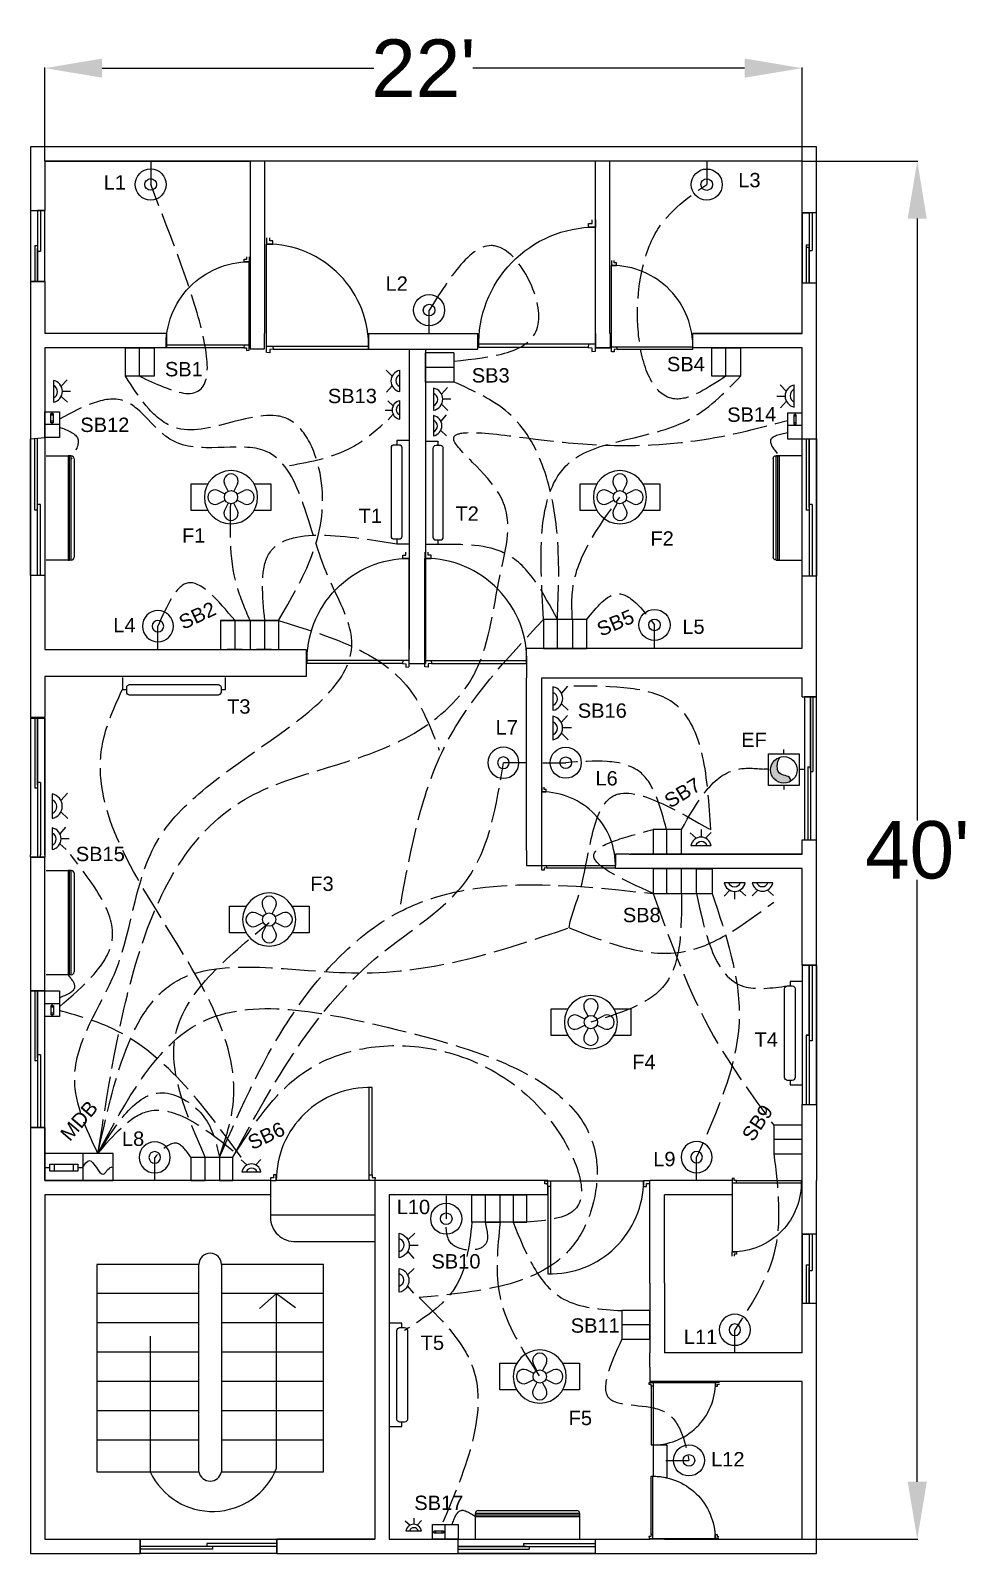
# Model space of a CAD drawing. Header units: inches. Extents: x 34 to 871, y -968 to 703.
# Drawn here: x 543 to 871, y -220 to 311 of the extents above; entities that cross this region are included whole.
import ezdxf

# ---------------------------------------------------------------- set-up
doc = ezdxf.new("R2010")
doc.units = ezdxf.units.IN
doc.header["$MEASUREMENT"] = 0
doc.linetypes.add('ACAD_ISO02W100', pattern=[15, 12, -3])
for name, color, linetype in [('Doors', 150, 'Continuous'), ('Electrical layout', 122, 'Continuous'), ('Main ware', 240, 'ACAD_ISO02W100'), ('Power socket', 73, 'Continuous'), ('Stairs', 42, 'Continuous'), ('Sub ware', 40, 'ACAD_ISO02W100'), ('Text', 124, 'Continuous'), ('Windows', 220, 'Continuous')]:
    doc.layers.add(name, color=color, linetype=linetype)
doc.layers.add('Wall', color=7, linetype='Continuous', lineweight=25)
doc.styles.get("Standard").update_dxf_attribs({"font": 'arial.ttf'})
doc.dimstyles.new('floor plan', dxfattribs={"dimtxt": 20, "dimasz": 20, "dimexe": 0.18, "dimexo": 0.0625, "dimgap": 0.09, "dimtad": 0, "dimtih": 1, "dimtoh": 1, "dimdec": 0, "dimzin": 0, "dimdsep": 46, "dimlunit": 4, "dimtxsty": 'Standard', "dimcen": 0.09, "dimadec": 0, "dimazin": 0, "dimtfac": 1, "dimtdec": 0, "dimtofl": 0, "dimtmove": 0, "dimatfit": 3, "dimfxl": 1, "dimtolj": 1, "dimtzin": 0, "dimarcsym": 0})

# ---------------------------------------------------------------- blocks, each defined once
blk = doc.blocks.new('*D9')
at = {"color": 0, "lineweight": -2, "transparency": 16777216}
for p, q in [((547.95, 265.47), (547.95, 298.02)), ((567.95, 297.84), (662.72, 297.84)), ((791.95, 297.84), (697.18, 297.84)), ((811.95, 265.47), (811.95, 298.02))]:
    blk.add_line(p, q, dxfattribs=at)
at = {"color": 0, "transparency": 16777216}
for points in [[(567.95, 301.18), (567.95, 294.51), (547.95, 297.84)], [(791.95, 301.18), (791.95, 294.51), (811.95, 297.84)]]:
    blk.add_solid(points, dxfattribs=at)
at = {"layer": 'Defpoints', "color": 0, "transparency": 16777216}
for p in [(811.95, 297.84), (547.95, 265.41), (811.95, 265.41)]:
    blk.add_point(p, dxfattribs=at)
at = {"color": 0, "transparency": 16777216, "insert": (679.95, 297.84), "char_height": 20, "attachment_point": 5}
blk.add_mtext("\\A1;22'", dxfattribs=at)
blk = doc.blocks.new('*D10')
at = {"layer": 'Defpoints', "color": 0, "transparency": 16777216}
for p in [(811.95, 265.41), (852.12, 265.41), (811.95, -214.59)]:
    blk.add_point(p, dxfattribs=at)
at = {"layer": 'Wall', "color": 0, "lineweight": -2, "transparency": 16777216}
for p, q in [((812.02, 265.41), (852.3, 265.41)), ((852.12, 245.41), (852.12, 35.71)), ((852.12, -194.59), (852.12, 15.11)), ((812.02, -214.59), (852.3, -214.59))]:
    blk.add_line(p, q, dxfattribs=at)
at = {"layer": 'Wall', "color": 0, "transparency": 16777216}
for points in [[(848.79, 245.41), (855.45, 245.41), (852.12, 265.41)], [(848.79, -194.59), (855.45, -194.59), (852.12, -214.59)]]:
    blk.add_solid(points, dxfattribs=at)
at = {"layer": 'Wall', "color": 0, "transparency": 16777216, "insert": (852.12, 25.41), "char_height": 20, "attachment_point": 5}
blk.add_mtext("\\A1;40'", dxfattribs=at)
blk = doc.blocks.new("door 3'")
at = {"layer": 'Doors'}
for p, q in [((-1.07, 0.95), (-1.07, 31.35)), ((-0.08, 1), (-0.08, 31.35)), ((-33.47, 0.95), (-34.47, 0.95)), ((-34.47, 0.95), (-34.47, -0.05)), ((-33.47, -1.05), (-33.47, 0.95)), ((-34.47, -0.05), (-35.47, -0.05)), ((-35.47, -1.05), (-33.47, -1.05)), ((0.93, -1.05), (-33.47, -1.05))]:
    blk.add_line(p, q, dxfattribs=at)
blk.add_lwpolyline([(0.93, -1.05), (-1.07, -1.05), (-1.07, 0.95), (-0.08, 1), (0, 0), (1, 0), (0.93, -1)], dxfattribs=at)
blk.add_arc((-1.07, -1.05), 32.4, 88.2332, 180, dxfattribs=at)
blk = doc.blocks.new('Tube')
at = {"layer": 'Text'}
for p, q in [((-36, 4.17), (-36, 0)), ((-36, 0), (-34.51, 0)), ((-1.6, 0), (0, 0)), ((0, 0), (0, 4.17))]:
    blk.add_line(p, q, dxfattribs=at)
blk.add_lwpolyline([(-33.51, 1.71), (-2.6, 1.71, -0.414214), (-1.6, 0.71), (-1.6, -0.94, -0.414214), (-2.6, -1.94), (-33.51, -1.94, -0.414214), (-34.51, -0.94), (-34.51, 0.71, -0.414214)], format="xyb", close=True, dxfattribs=at)
blk = doc.blocks.new('AC')
at = {"layer": 'Text'}
for p, q in [((-7.64, 36.36), (1.11, 36.36)), ((1.11, 36.36), (0, 36.36)), ((0, 36.36), (0, 0)), ((0.5, 0), (0.5, 36.36)), ((1.11, 0), (1.11, 36.36)), ((2.11, 35.36), (2.11, 1)), ((1.11, 0), (-7.64, 0)), ((0, 0), (0.5, 0))]:
    blk.add_line(p, q, dxfattribs=at)
for centre, start, end in [((1.11, 35.36), 0, 90), ((1.11, 1), 270, 0)]:
    blk.add_arc(centre, 1, start, end, dxfattribs=at)
blk = doc.blocks.new('led')
at = {"layer": 'Text'}
blk.add_line((4.4, 0), (0, 0), dxfattribs=at)
for radius in [2.97, 1.11]:
    blk.add_circle((0, 0), radius, dxfattribs=at)
blk = doc.blocks.new('Fan')
at = {"layer": 'Text'}
for p, q in [((0, 0), (0, 0.1)), ((0, 0.1), (0.129, 0.1)), ((0, -0.1), (0, 0)), ((0.255, 0.022), (0.2, 0.05)), ((0.278, 0.045), (0.25, 0.1)), ((0.35, 0.1), (0.322, 0.045)), ((0.345, 0.022), (0.4, 0.05)), ((0.473, 0.1), (0.6, 0.1)), ((0.6, 0.1), (0.6, 0)), ((0.6, 0), (0.6, -0.1)), ((0.128, -0.1), (0, -0.1)), ((0.2, -0.05), (0.255, -0.022)), ((0.278, -0.045), (0.25, -0.1)), ((0.35, -0.1), (0.322, -0.045)), ((0.4, -0.05), (0.345, -0.022)), ((0.6, -0.1), (0.474, -0.1))]:
    blk.add_line(p, q, dxfattribs=at)
blk.add_circle((0.3, 0), 0.05, dxfattribs=at)
for centre, radius, start, end in [((0.3, 0), 0.2, 90, 180), ((0.3, 0.121), 0.0542, 337.3801, 202.6199), ((0.3, 0), 0.2, 0, 90), ((0.3, 0), 0.2, 180, 270), ((0.179, 0), 0.0542, 67.3801, 292.6199), ((0.3, 0), 0.2, 270, 0), ((0.421, 0), 0.0542, 247.3801, 112.6199), ((0.3, -0.121), 0.0542, 157.3801, 22.6199)]:
    blk.add_arc(centre, radius, start, end, dxfattribs=at)
blk = doc.blocks.new('Fuse')
for p, q in [((0, 0), (0.05, 0)), ((0.05, 0.0375), (0.35, 0.0375)), ((0.05, -0.0375), (0.05, 0.0375)), ((0.1, -0.037683), (0.1, 0.037217)), ((0.3, 0.037696), (0.3, -0.037461)), ((0.35, 0.0375), (0.35, -0.0375)), ((0.35, 0), (0.4, 0)), ((0.35, -0.0375), (0.05, -0.0375))]:
    blk.add_line(p, q)
blk = doc.blocks.new('Three pin socket')
at = {"layer": 'Power socket'}
for p, q in [((-27.2, 16.4), (-19.3, 9.4)), ((-13.2, 20.7), (-13.2, 10.9)), ((-7.2, 9.5), (0, 16.9)), ((-26.3, 0), (0, 0))]:
    blk.add_line(p, q, dxfattribs=at)
for centre, radius, start, end in [((-13.2, -2.5), 13.4, 10.7765, 169.2235), ((-12.8, -2.8), 7.83, 21.0769, 158.9231)]:
    blk.add_arc(centre, radius, start, end, dxfattribs=at)
blk = doc.blocks.new('two pin socket')
at = {"layer": 'Power socket'}
for p, q in [((-27.2, 16.4), (-19.3, 9.4)), ((-7.2, 9.5), (0, 16.9)), ((-26.3, 0), (0, 0))]:
    blk.add_line(p, q, dxfattribs=at)
for centre, radius, start, end in [((-13.2, -2.5), 13.4, 10.7765, 169.2235), ((-12.8, -2.8), 7.83, 21.0769, 158.9231)]:
    blk.add_arc(centre, radius, start, end, dxfattribs=at)
blk = doc.blocks.new('Exhaust fan')
at = {"layer": 'Text'}
h = blk.add_hatch(color=256, dxfattribs=at)
edge = h.paths.add_edge_path()
edge.add_spline(control_points=[(4.02, -6.8), (4.07, -6.12), (3.89, -3.18), (-3.27, -3.59), (-4.28, 2.75), (-3.32, 5.88), (-2.5, 7.49)], knot_values=[1.496345, 1.496345, 1.496345, 1.496345, 3.420243, 10.693682, 14.877376, 20.273203, 20.273203, 20.273203, 20.273203], degree=3, periodic=0)
edge.add_arc((0, 0), 7.9, 108.46175, 180)
edge.add_arc((0, 0), 7.9, 180, 300.60127)
for p, q in [((0, 9.57), (0, 12.21)), ((-9.19, 0.49), (-11.76, 0.49)), ((9.19, 0.49), (12.22, 0.49)), ((0, -9.17), (0, -11.74))]:
    blk.add_line(p, q, dxfattribs=at)
blk.add_lwpolyline([(-9.19, 9.57), (9.19, 9.57), (9.19, -9.17), (-9.19, -9.17)], close=True, dxfattribs=at)
blk.add_circle((0, 0), 7.9, dxfattribs=at)
blk.add_open_spline([(4.02, -6.8), (4.07, -6.12), (3.89, -3.18), (-3.27, -3.59), (-4.28, 2.75), (-3.32, 5.88), (-2.5, 7.49)], degree=3, knots=[1.496345, 1.496345, 1.496345, 1.496345, 3.420243, 10.693682, 14.877376, 20.273203, 20.273203, 20.273203, 20.273203], dxfattribs=at)
blk = doc.blocks.new('4 ft window')
at = {"layer": 'Windows'}
for p, q in [((-3.5, 0), (-3.5, -59.75)), ((1.5, 0), (-3.5, 0)), ((-3.5, 0), (-3.5, -30.19)), ((-1, -30.19), (-1, 0)), ((-1, 0), (-1, -59.75)), ((0, 0), (0, -31.19)), ((1.5, -59.75), (1.5, 0)), ((-2, -29.19), (-1, -29.19)), ((-2, -29.19), (-1, -29.19)), ((-2, -29.19), (-2, -59.75)), ((-1, -31.19), (0, -31.19)), ((-3.5, -59.75), (1.5, -59.75))]:
    blk.add_line(p, q, dxfattribs=at)

msp = doc.modelspace()

# ---------------------------------------------------------------- linework, layer by layer
for p, q in [((547.95, 265.41), (619.51, 265.41)), ((619.51, 265.41), (619.51, 205.41)), ((624.51, 265.41), (624.51, 209.95)), ((740, 205.41), (740, 265.41)), ((745, 205.41), (745, 265.41)), ((590.36, 205.41), (547.95, 205.41)), ((660.86, 205.41), (698.96, 205.41)), ((745, 205.41), (745.22, 205.41)), ((745.22, 205.41), (745, 205.41)), ((773.88, 205.41), (811.95, 205.41)), ((811.95, 205.41), (773.88, 205.41)), ((590.36, 200.41), (547.95, 200.41)), ((674.95, 199.91), (674.95, 95.35)), ((680.67, 199.91), (680.67, 90.41)), ((745.22, 200.41), (740, 200.41)), ((811.95, 200.41), (773.88, 200.41)), ((715.95, 25.33), (715.95, 85.41)), ((721.24, 85.41), (811.95, 85.41)), ((811.95, 24.03), (752.19, 24.03)), ((811.95, 19.03), (752.19, 19.03)), ((626.66, -89.67), (547.95, -89.67)), ((723.31, -89.67), (691.95, -89.67)), ((787.56, -89.67), (758.95, -89.67)), ((626.66, -94.67), (547.95, -94.67)), ((663.04, -94.67), (663.04, -214.59)), ((691.95, -94.67), (668.04, -94.67)), ((668.04, -94.67), (668.04, -214.59)), ((723.31, -94.67), (691.95, -94.67)), ((758.95, -125.39), (758.95, -94.67)), ((763.95, -125.39), (763.95, -94.67)), ((787.56, -94.67), (763.95, -94.67)), ((787.56, -94.67), (763.95, -94.67)), ((758.95, -154.67), (758.95, -149.67)), ((811.95, -149.67), (763.95, -149.67)), ((758.95, -154.67), (758.95, -159.67)), ((811.95, -159.67), (763.95, -159.67))]:
    msp.add_line(p, q)
for points in [[(816.95, 78.87), (816.95, 270.41), (542.95, 270.41), (542.95, 248.21)], [(811.95, 205.41), (811.95, 265.41), (547.95, 265.41), (547.95, 248.21)], [(542.95, 223.56), (542.95, 71.64)], [(547.95, 223.56), (547.95, 205.41)], [(547.95, 200.41), (547.95, 95.35)], [(811.95, 95.74), (811.95, 200.41)], [(547.95, 85.41), (547.95, 71.64)], [(811.95, 78.87), (811.95, 85.41)], [(811.95, 24.03), (811.95, 28.99)], [(816.95, -14.65), (816.95, 28.99)], [(811.95, -14.65), (811.95, 19.03)], [(542.95, -71.15), (542.95, -219.59), (581.16, -219.59)], [(547.95, -71.15), (547.95, -89.67)], [(628.86, -219.59), (816.95, -219.59), (816.95, -89.67)], [(547.95, -94.67), (547.95, -214.59), (581.16, -214.59)], [(811.95, -149.67), (811.95, -94.67)], [(763.95, -214.59), (811.95, -214.59), (811.95, -159.67)], [(628.86, -214.59), (663.04, -214.59)], [(668.04, -214.59), (758.95, -214.59)]]:
    msp.add_lwpolyline(points)
at = {"layer": 'Doors'}
msp.add_line((626.66, -88.67), (626.66, -89.67), dxfattribs=at)
at = {"layer": 'Electrical layout'}
for p, q in [((580.95, 190.54), (580.95, 200.36)), ((690.52, 198.66), (680.67, 198.66)), ((680.67, 188.51), (680.67, 198.66)), ((785.42, 190.54), (785.42, 200.36)), ((690.52, 193.51), (690.52, 188.51)), ((690.52, 188.51), (680.67, 188.51)), ((547.95, 173.79), (553.04, 173.79)), ((812.01, 173.32), (806.93, 173.32)), ((609.27, 105.38), (609.27, 95.35)), ((609.27, 105.38), (629.46, 105.38)), ((614.29, 95.35), (614.29, 105.38)), ((621.78, 105.38), (616.76, 105.38)), ((619.52, 105.38), (619.52, 95.35)), ((624.68, 105.38), (629.46, 105.38)), ((629.46, 105.38), (629.46, 95.35)), ((721.84, 105.76), (721.84, 95.73)), ((726.65, 95.73), (726.65, 105.76)), ((736.32, 105.76), (731.3, 105.76)), ((731.88, 105.76), (731.88, 95.73)), ((736.9, 95.73), (736.9, 105.76)), ((731.3, 95.73), (726.07, 95.73)), ((736.9, 95.73), (736.32, 95.73)), ((616.76, 95.35), (611.52, 95.35)), ((627.01, 95.35), (621.78, 95.35)), ((627.01, 95.35), (629.46, 95.35)), ((575.01, 85.59), (575.01, 81.42)), ((611.01, 81.42), (611.01, 85.59)), ((575.01, 81.42), (576.51, 81.42)), ((609.41, 81.42), (611.01, 81.42)), ((764.72, 32.6), (764.72, 24.03)), ((764.72, 24.03), (775.18, 24.03)), ((764.72, 18.89), (764.72, 10.32)), ((775.18, 18.91), (769.9, 18.89)), ((775.18, 10.32), (775.18, 18.91)), ((775.18, 18.91), (780.61, 18.89)), ((780.61, 18.89), (780.61, 10.32)), ((769.9, 10.32), (780.61, 10.32)), ((553.04, -28.11), (547.95, -28.11)), ((802.13, -75.2), (811.95, -75.2)), ((561.17, -80.22), (561.17, -89.67)), ((598.84, -81.5), (598.84, -89.67)), ((603.87, -89.67), (603.87, -81.5)), ((603.87, -81.5), (608.89, -81.5)), ((608.89, -81.5), (608.89, -89.67)), ((613.49, -89.67), (613.49, -81.5)), ((598.84, -89.67), (603.87, -89.67)), ((608.89, -89.67), (613.49, -89.67)), ((701.5, -94.68), (701.5, -104.21)), ((706.68, -104.21), (706.68, -94.68)), ((706.68, -94.68), (711.23, -94.68)), ((711.23, -94.68), (711.23, -104.21)), ((716.04, -104.21), (716.04, -94.68)), ((701.5, -104.21), (706.68, -104.21)), ((711.23, -104.21), (716.04, -104.21)), ((758.95, -134.98), (758.95, -144.94)), ((749.13, -139.82), (758.95, -139.82)), ((687.52, -214.59), (687.52, -209.51))]:
    msp.add_line(p, q, dxfattribs=at)
for points in [[(576.04, 200.36), (586.08, 200.36), (586.08, 190.54), (576.04, 190.54)], [(780.5, 200.36), (790.55, 200.36), (790.55, 190.54), (780.5, 190.54)], [(547.95, 178.14), (553.04, 178.14), (553.04, 169.19), (547.95, 169.19)], [(812.01, 177.68), (806.93, 177.68), (806.93, 168.73), (812.01, 168.73)], [(760.07, 24.03), (769.9, 24.03), (769.9, 32.6), (760.07, 32.6)], [(760.07, 10.32), (769.9, 10.32), (769.9, 18.89), (760.07, 18.89)], [(553.04, -32.47), (547.95, -32.47), (547.95, -23.52), (553.04, -23.52)], [(811.95, -70.36), (802.13, -70.36), (802.13, -80.32), (811.95, -80.32)], [(571.84, -80.22), (547.95, -80.22), (547.95, -89.67), (571.84, -89.67)], [(758.95, -134.98), (749.13, -134.98), (749.13, -144.94), (758.95, -144.94)], [(683.17, -214.59), (683.17, -209.51), (692.12, -209.51), (692.12, -214.59)]]:
    msp.add_lwpolyline(points, close=True, dxfattribs=at)
for points in [[(690.52, 198.66), (690.52, 193.51), (680.48, 193.51)], [(609.27, 95.35), (624.68, 95.35), (624.68, 105.38), (609.27, 105.38)], [(736.9, 105.76), (721.84, 105.76)], [(721.84, 95.73), (736.9, 95.73)], [(598.84, -81.5), (613.49, -81.5)], [(613.49, -89.67), (598.84, -89.67)], [(716.04, -104.21), (696.89, -104.21), (696.89, -94.68), (716.04, -94.68)]]:
    msp.add_lwpolyline(points, dxfattribs=at)
msp.add_lwpolyline([(577.51, 83.14), (608.41, 83.14, -0.414214), (609.41, 82.14), (609.41, 80.48, -0.414214), (608.41, 79.48), (577.51, 79.48, -0.414214), (576.51, 80.48), (576.51, 82.14, -0.414214)], format="xyb", close=True, dxfattribs=at)
at = {"layer": 'Electrical layout', "end_tangent": (1, 0)}
msp.add_spline([(561.1, -85.14), (563.52, -82.71), (565.93, -85.16), (568.38, -87.46), (571.16, -84.96), (571.84, -84.96)], degree=3, dxfattribs=at)
at = {"layer": 'Main ware'}
msp.add_line((629.46, 105.38), (609.27, 105.38), dxfattribs=at)
for points, end_tangent in [([(566.48, -80.22), (558.38, -54.3), (558.38, -54.17), (572.59, -16.78), (588.55, 30.8), (654.85, 99.85), (645.39, 124.05), (624.02, 164.78), (592.27, 168.2), (576.04, 181.77), (553.04, 175.6)], (-0.974108, -0.226085)), ([(566.48, -80.22), (619.47, 44.12), (674.95, 65.16), (696.92, 85.41), (706.73, 121.49), (706.73, 148.85), (690.52, 168.57), (725.16, 167.88), (806.93, 175.09)], (0.927746, 0.373213)), ([(633.31, 159.45), (654.94, 165.74), (665.74, 173.68)], (0.709283, 0.704924)), ([(780.15, 32.6), (767.63, 76.32), (732.41, 82.58)], (-1, 0)), ([(553.04, -29.2), (571.46, -5.9), (556.95, 23.87)], (-0.73626, 0.676699)), ([(730.72, -1.63), (769.74, -10.1), (802.16, 7.35)], (0.126266, 0.991996)), ([(566.48, -80.22), (593.84, -20.21), (657.07, -17.31), (730.72, -1.63)], (0.926179, 0.377085)), ([(566.48, -80.22), (600.63, -35.48), (667.76, -36.36), (740.26, -82.4), (733.41, -110.56), (678.51, -130.41)], (-0.807202, 0.590276)), ([(616.38, -81.5), (569.88, -35.99), (553.04, -30.44)], (-0.741627, 0.670813)), ([(566.48, -80.22), (583.29, -65.72), (616.38, -81.5)], (0.615561, -0.788089)), ([(678.51, -130.41), (696.59, -153.3), (686.41, -209.51)], (0, -1))]:
    msp.add_spline(points, degree=3, dxfattribs=dict(at, end_tangent=end_tangent))
at = {"layer": 'Main ware', "start_tangent": (0.141641, 0.989918), "end_tangent": (0.881978, -0.471291)}
msp.add_spline([(730.72, -1.63), (734.28, 10.32), (746.4, 44.45), (780.15, 32.6)], degree=3, dxfattribs=at)
at = {"layer": 'Stairs'}
for p, q in [((566.11, -118.86), (566.11, -191.14)), ((601.67, -118.86), (566.11, -118.86)), ((601.67, -191.14), (601.67, -118.86)), ((609.51, -118.86), (609.51, -191.14)), ((645.07, -118.86), (609.51, -118.86)), ((645.07, -191.14), (645.07, -118.86)), ((601.67, -129.06), (566.11, -129.06)), ((645.07, -129.06), (609.51, -129.06)), ((628.79, -129.06), (622.77, -134.28)), ((628.79, -144.28), (628.79, -129.06)), ((628.79, -129.06), (635.32, -133.86)), ((601.67, -139.26), (566.11, -139.26)), ((601.67, -139.26), (566.11, -139.26)), ((601.67, -139.26), (566.11, -139.26)), ((645.07, -139.26), (609.51, -139.26)), ((645.07, -139.26), (609.51, -139.26)), ((645.07, -139.26), (609.51, -139.26)), ((645.07, -139.26), (609.51, -139.26)), ((584.71, -143.92), (584.71, -191.14)), ((628.79, -189.87), (628.79, -144.28)), ((601.67, -149.46), (566.11, -149.46)), ((645.07, -149.46), (609.51, -149.46)), ((601.67, -159.66), (566.11, -159.66)), ((645.07, -159.66), (609.51, -159.66)), ((601.67, -169.86), (566.11, -169.86)), ((645.07, -169.86), (609.51, -169.86)), ((601.67, -180.06), (566.11, -180.06)), ((645.07, -180.06), (609.51, -180.06)), ((566.11, -191.14), (601.67, -191.14)), ((609.51, -191.14), (645.07, -191.14))]:
    msp.add_line(p, q, dxfattribs=at)
for centre, radius, start, end in [((605.59, -118.86), 3.92, 0, 180), ((606.47, -180.87), 24.06, 205.2577, 338.0314), ((605.59, -190.38), 3.99, 191.0141, 348.9859)]:
    msp.add_arc(centre, radius, start, end, dxfattribs=at)
at = {"layer": 'Sub ware'}
for points, end_tangent in [([(580.95, 190.54), (596.31, 184.66), (584.87, 257.32)], (-0.788564, -0.614953)), ([(785.42, 190.54), (768.31, 182.57), (759.94, 238.58), (778.72, 257.29)], (0.971423, 0.237353)), ([(690.52, 195.75), (719.77, 207.65), (705.95, 235.65), (681.94, 213.55)], (-0.529995, -0.848001)), ([(629.46, 105.38), (644.47, 153.26), (632.77, 175.58), (594.32, 172.33), (576.04, 190.54)], (-0.943382, 0.331708)), ([(726.65, 105.76), (726.65, 134.54), (709.61, 177.68), (690.52, 188.51)], (-0.985378, 0.170381)), ([(721.84, 105.76), (731.89, 161.26), (771.79, 175.04), (790.55, 190.54)], (0.821204, 0.570635)), ([(553.04, 172.79), (559.5, 168.69), (557.2, 161.8)], (-0.790522, -0.612434)), ([(806.93, 170.75), (800.99, 168.3), (803.99, 162.85)], (0.6729, -0.739733)), ([(619.52, 105.38), (614.92, 117.6), (612.88, 148.39)], (-0.591183, 0.806538)), ([(731.88, 105.76), (731.88, 115.2), (748.48, 148.39)], (0.739826, 0.672799)), ([(624.68, 105.38), (625.73, 127.95), (670.72, 132.14)], (1, 0)), ([(726.65, 105.76), (708.93, 128.56), (684.95, 131.88)], (-0.639931, 0.768432)), ([(614.29, 105.38), (597.62, 118.46), (587.41, 103.45)], (-0.511221, -0.85945)), ([(736.9, 105.76), (747.43, 114.77), (760.52, 103.89)], (0.941127, -0.338054)), ([(629.46, 105.38), (674.95, 81.66), (685.49, 60.26)], (0.294898, -0.955529)), ([(672.05, 6.67), (687.9, 62.49), (721.84, 105.76)], (0.623854, 0.781541)), ([(608.89, -81.5), (613.49, -64.07), (568.3, 63.47), (575.01, 81.42)], (0.803041, 0.595923)), ([(613.49, -81.5), (664.96, -10.88), (694.99, 14.91), (707.83, 55.9)], (0.639335, 0.768928)), ([(764.72, 32.6), (755.47, 52.59), (729.56, 55.9)], (-0.817056, -0.576558)), ([(769.9, 32.6), (789.79, 53.67), (798.74, 53.67)], (1, 0)), ([(760.07, 10.32), (739.4, 23.87), (760.07, 32.6)], (1, 0)), ([(608.89, -81.5), (635.46, -30.14), (670.44, 3.33), (760.07, 10.32)], (1, 0)), ([(769.9, 10.32), (763.79, -21.85), (738.36, -34.46)], (-0.630004, -0.776592)), ([(760.07, 10.32), (781.11, -39.32), (802.13, -70.36)], (0.994246, -0.107123)), ([(775.18, 10.32), (791.63, -22.03), (806.89, -21.85)], (-0.999598, 0.028337, 0.00124)), ([(780.61, 10.32), (790.05, -33.08), (775.2, -81.52)], (-0.222507, -0.974931)), ([(603.87, -81.5), (593.38, -39.81), (626.2, 0.22)], (0.6787, 0.734416)), ([(553.04, -25.96), (558.44, -22.16), (556.09, -18)], (-0.881383, 0.472403)), ([(613.49, -81.5), (637.76, -52.34), (726.24, -71.51), (732.84, -99.67), (716.04, -104.21)], (-0.957602, 0.288096)), ([(566.48, -80.22), (589.78, -59.15), (603.45, -67.5), (608.89, -81.5)], (0, -1)), ([(598.84, -81.5), (593.94, -76.68), (586.28, -81.58)], (-0.746758, -0.665096)), ([(802.13, -80.32), (802.13, -115.29), (788.53, -141.64)], (-0.32349, -0.946232)), ([(696.89, -104.21), (690.93, -127.03), (673.39, -141.9)], (-0.966206, -0.25777)), ([(701.5, -104.21), (701.5, -111.99), (690.09, -111.99), (687.92, -102.95)], (0, 1)), ([(706.68, -104.21), (706.68, -130.27), (720.51, -157.93)], (0.672473, -0.740122)), ([(711.23, -104.21), (728.83, -130.94), (749.13, -134.98)], (0.994635, -0.103447)), ([(749.13, -144.94), (744.89, -165.64), (763.85, -170.12), (772.54, -187.13)], (-0.456079, -0.889939)), ([(689.94, -209.51), (692.97, -204.6), (698.07, -206.72)], (0.525768, -0.850628))]:
    msp.add_spline(points, degree=3, dxfattribs=dict(at, end_tangent=end_tangent))
at = {"layer": 'Wall'}
for p, q in [((624.51, 209.95), (624.51, 205.41)), ((590.36, 205.41), (590.36, 200.41)), ((619.51, 205.41), (619.51, 200.1)), ((624.52, 200.1), (624.51, 205.41)), ((660.86, 205.41), (660.86, 199.91)), ((698.96, 199.91), (698.96, 205.41)), ((740, 205.41), (740, 200.41)), ((745.22, 200.41), (745.22, 205.41)), ((745.22, 205.41), (745.22, 200.41)), ((773.88, 200.41), (773.88, 205.41)), ((619.51, 200.1), (624.52, 200.1)), ((660.86, 199.91), (698.96, 199.91)), ((740, 200.41), (745.22, 200.41)), ((680.67, 90.41), (680.67, 98.54)), ((715.95, 90.41), (715.95, 95.74)), ((715.95, 95.74), (811.95, 95.74)), ((547.95, 95.35), (639.12, 95.35)), ((639.12, 95.35), (639.12, 90.41)), ((639.12, 90.41), (639.12, 85.91)), ((674.95, 90.41), (674.95, 95.35)), ((674.95, 90.41), (680.67, 90.41)), ((715.95, 90.41), (715.95, 85.41)), ((547.95, 85.91), (547.95, 71.64)), ((639.12, 85.91), (547.95, 85.91)), ((547.95, 85.91), (547.95, 71.64)), ((721.24, 20.05), (721.24, 85.41)), ((811.95, 78.87), (816.95, 78.87)), ((547.95, 71.64), (542.95, 71.64)), ((547.95, 71.41), (542.95, 71.41)), ((811.95, 28.99), (816.95, 28.99)), ((542.95, 22.95), (542.95, 22.95)), ((542.95, 22.95), (547.95, 22.95)), ((542.95, 22.95), (542.95, -16.87)), ((547.95, 22.95), (542.95, 22.95)), ((547.95, -16.87), (547.95, 22.95)), ((715.95, 25.33), (715.95, 20.1)), ((746.9, 24.03), (746.9, 20.05)), ((751.68, 24.03), (746.9, 24.03)), ((751.68, 24.03), (811.95, 24.03)), ((715.95, 20.1), (721.24, 20.1)), ((752.19, 19.03), (746.9, 19.03)), ((811.95, -14.65), (816.95, -14.65)), ((816.95, -14.65), (816.95, -89.67)), ((542.95, -16.87), (542.95, -23.52)), ((547.95, -23.52), (547.95, -16.87)), ((547.95, -23.52), (542.95, -23.52)), ((542.95, -23.52), (547.95, -23.52)), ((542.95, -23.52), (547.95, -23.52)), ((811.95, -89.67), (811.95, -63.12)), ((811.95, -63.12), (816.95, -63.12)), ((542.95, -71.15), (547.95, -71.15)), ((547.95, -71.15), (542.95, -71.15)), ((547.95, -89.67), (547.95, -71.15)), ((547.95, -89.67), (547.95, -71.15)), ((626.66, -89.67), (626.66, -94.67)), ((663.06, -89.67), (663.04, -94.67)), ((668.08, -89.67), (663.06, -89.67)), ((691.95, -89.67), (668.08, -89.67)), ((668.08, -89.67), (668.08, -89.67)), ((723.31, -94.67), (723.31, -89.67)), ((758.95, -94.67), (758.95, -89.67)), ((811.95, -94.67), (811.95, -87.86)), ((626.66, -94.67), (626.66, -101.6)), ((626.66, -101.6), (663.04, -101.6)), ((634.68, -110.86), (663.04, -110.86)), ((758.95, -125.39), (758.95, -149.67)), ((763.95, -125.39), (763.95, -149.67)), ((763.95, -159.67), (758.95, -159.67)), ((760.03, -181.75), (760.03, -192.64)), ((760.03, -181.75), (764.8, -181.75)), ((764.8, -181.75), (764.8, -193.19)), ((764.8, -193.19), (760.03, -192.64)), ((581.16, -214.59), (581.16, -219.59)), ((663.04, -214.59), (628.86, -214.59)), ((628.86, -219.59), (628.86, -214.59)), ((763.95, -214.59), (758.95, -214.59))]:
    msp.add_line(p, q, dxfattribs=at)
msp.add_arc((635.05, -102.44), 8.43, 174.2964, 267.4404, dxfattribs=at)
at = {"layer": 'Windows'}
for p, q in [((542.95, 248.21), (547.95, 248.21)), ((542.95, 248.21), (542.95, 223.56)), ((547.95, 248.21), (545.45, 248.21)), ((545.45, 248.21), (545.45, 223.56)), ((546.45, 248.21), (546.45, 234.1)), ((546.45, 248.21), (546.45, 234.1)), ((546.45, 248.21), (546.45, 234.1)), ((547.95, 223.56), (547.95, 248.21)), ((811.95, 247.45), (811.95, 223)), ((816.95, 247.45), (811.95, 247.45)), ((811.95, 247.45), (814.45, 247.45)), ((814.45, 247.45), (814.45, 223)), ((815.45, 247.45), (815.45, 234.33)), ((816.95, 223), (816.95, 247.45)), ((544.45, 236.1), (544.45, 223.56)), ((544.45, 236.1), (545.45, 236.1)), ((544.45, 236.1), (545.45, 236.1)), ((544.45, 236.1), (545.45, 236.1)), ((545.45, 223.56), (545.45, 235.1)), ((545.45, 234.1), (546.45, 234.1)), ((813.45, 236.33), (813.45, 223)), ((813.45, 236.33), (814.45, 236.33)), ((814.45, 235.33), (813.45, 235.33)), ((814.45, 223), (814.45, 235.33)), ((814.45, 234.33), (815.45, 234.33)), ((547.95, 223.56), (542.95, 223.56)), ((542.95, 223.56), (547.95, 223.56)), ((811.95, 223), (816.95, 223)), ((542.95, 168.73), (547.95, 169.14)), ((542.95, 121.1), (542.95, 168.73)), ((544.45, 143.81), (544.45, 168.93)), ((545.45, 121.1), (545.45, 168.93)), ((547.95, 169.14), (547.95, 121.1)), ((547.95, 169.14), (547.95, 144.81)), ((811.95, 120.89), (811.95, 168.73)), ((811.95, 168.73), (816.95, 168.73)), ((813.45, 168.73), (813.45, 143.81)), ((814.45, 144.81), (814.45, 168.73)), ((814.45, 168.73), (814.45, 120.89)), ((814.45, 168.73), (814.45, 120.89)), ((816.95, 168.73), (816.95, 120.89)), ((816.95, 168.73), (816.95, 144.81)), ((545.45, 143.81), (544.45, 143.81)), ((545.45, 143.81), (544.45, 143.81)), ((545.45, 143.81), (544.45, 143.81)), ((546.45, 145.81), (545.45, 145.81)), ((546.45, 121.1), (546.45, 145.81)), ((814.45, 143.81), (813.45, 143.81)), ((814.45, 143.81), (813.45, 143.81)), ((814.45, 143.81), (813.45, 143.81)), ((814.45, 143.81), (813.45, 143.81)), ((814.45, 143.81), (813.45, 143.81)), ((815.45, 145.81), (814.45, 145.81)), ((815.45, 145.81), (815.45, 120.89)), ((815.45, 145.81), (815.45, 120.89)), ((815.45, 145.81), (815.45, 120.89)), ((815.45, 145.81), (815.45, 120.89)), ((815.45, 145.81), (815.45, 120.89)), ((815.45, 145.81), (815.45, 120.89)), ((815.45, 145.81), (815.45, 120.89)), ((815.45, 145.81), (815.45, 120.89)), ((815.45, 145.81), (815.45, 120.89)), ((815.45, 145.81), (815.45, 120.89)), ((815.45, 145.81), (815.45, 120.89)), ((815.45, 145.81), (815.45, 120.89)), ((815.45, 145.81), (815.45, 120.89)), ((547.95, 121.1), (542.95, 121.1)), ((547.95, 121.1), (545.45, 121.1)), ((816.95, 120.89), (811.95, 120.89)), ((542.95, 71.42), (542.95, 23.79)), ((542.95, 71.41), (547.95, 71.41)), ((544.45, 71.42), (544.45, 48.02)), ((545.45, 48.02), (545.45, 71.42)), ((545.45, 71.42), (545.45, 23.79)), ((547.95, 23.79), (547.95, 71.42)), ((547.95, 71.41), (547.95, 22.95)), ((544.45, 48.02), (544.45, 47.02)), ((546.45, 49.02), (545.45, 49.02)), ((546.45, 49.02), (546.45, 23.79)), ((546.45, 49.02), (546.45, 23.79)), ((546.45, 49.02), (546.45, 23.79)), ((546.45, 49.02), (546.45, 23.79)), ((545.45, 47.02), (544.45, 47.02)), ((542.95, 22.95), (542.95, 23.79)), ((547.95, 22.95), (542.95, 22.95)), ((545.45, 23.79), (545.45, 23.79)), ((545.45, 23.79), (545.45, 22.95)), ((545.45, 22.95), (546.45, 22.95)), ((546.45, 22.95), (546.45, 23.79)), ((811.95, -14.65), (811.95, -63.12)), ((816.95, -14.65), (811.95, -14.65)), ((814.45, -38.98), (814.45, -14.65)), ((814.45, -14.65), (814.45, -63.12)), ((815.45, -14.65), (815.45, -40.98)), ((815.45, -14.65), (815.45, -40.98)), ((815.45, -14.65), (815.45, -40.98)), ((815.45, -14.65), (815.45, -40.98)), ((815.45, -14.65), (815.45, -40.98)), ((815.45, -14.65), (815.45, -40.98)), ((815.45, -14.65), (815.45, -40.98)), ((816.95, -63.12), (816.95, -14.65)), ((816.95, -14.65), (816.95, -38.98)), ((542.95, -23.52), (542.95, -71.15)), ((547.95, -23.52), (542.95, -23.52)), ((544.45, -23.52), (544.45, -46.92)), ((545.45, -46.92), (545.45, -23.52)), ((545.45, -23.52), (545.45, -71.15)), ((547.95, -71.15), (547.95, -23.52)), ((814.45, -38.98), (813.45, -38.98)), ((813.45, -38.98), (814.45, -38.98)), ((813.45, -38.98), (813.45, -63.12)), ((815.45, -40.98), (814.45, -40.98)), ((544.45, -46.92), (544.45, -47.92)), ((546.45, -45.92), (545.45, -45.92)), ((546.45, -45.92), (546.45, -71.15)), ((546.45, -45.92), (546.45, -71.15)), ((546.45, -45.92), (546.45, -71.15)), ((546.45, -45.92), (546.45, -71.15)), ((547.95, -71.15), (547.95, -46.92)), ((545.45, -47.92), (544.45, -47.92)), ((811.95, -63.12), (816.95, -63.12)), ((542.95, -71.15), (547.95, -71.15)), ((811.95, -107.95), (811.95, -132.39)), ((816.95, -108.36), (811.95, -108.36)), ((811.95, -108.36), (814.45, -108.36)), ((814.45, -108.36), (814.45, -132.39)), ((815.45, -108.36), (815.45, -121)), ((815.45, -108.36), (815.45, -121)), ((815.45, -108.36), (815.45, -121)), ((816.95, -132.39), (816.95, -108.36)), ((813.45, -119), (813.45, -132.39)), ((813.45, -119), (814.45, -119)), ((813.45, -119), (814.45, -119)), ((813.45, -119), (814.45, -119)), ((813.45, -119), (814.45, -119)), ((813.45, -119), (814.45, -119)), ((813.45, -119), (814.45, -119)), ((813.45, -119), (814.45, -119)), ((813.45, -119), (814.45, -119)), ((813.45, -119), (814.45, -119)), ((814.45, -132.39), (814.45, -120)), ((814.45, -121), (815.45, -121)), ((811.95, -132.39), (816.95, -132.39)), ((581.16, -214.59), (628.86, -214.59)), ((581.16, -219.59), (581.16, -214.59)), ((581.16, -214.59), (605.43, -214.59)), ((628.86, -217.09), (581.16, -217.09)), ((604.43, -216.09), (604.43, -217.09)), ((628.86, -216.09), (604.43, -216.09)), ((606.43, -217.09), (606.43, -218.09)), ((606.43, -217.09), (606.43, -218.09)), ((628.86, -214.59), (628.86, -219.59)), ((628.86, -214.59), (628.86, -217.09)), ((628.86, -217.09), (628.86, -217.09)), ((692.12, -214.59), (739.81, -214.59)), ((692.12, -219.59), (692.12, -214.59)), ((692.12, -214.59), (715.86, -214.59)), ((715.86, -217.09), (692.12, -217.09)), ((692.12, -217.09), (739.81, -217.09)), ((714.86, -216.09), (714.86, -217.09)), ((714.86, -216.09), (739.81, -216.09)), ((716.86, -217.09), (716.86, -218.09)), ((716.86, -217.09), (716.86, -218.09)), ((716.86, -217.09), (716.86, -218.09)), ((716.86, -217.09), (716.86, -218.09)), ((716.86, -217.09), (716.86, -218.09)), ((716.86, -217.09), (716.86, -218.09)), ((716.86, -217.09), (716.86, -218.09)), ((716.86, -217.09), (716.86, -218.09)), ((716.86, -217.09), (716.86, -218.09)), ((716.86, -217.09), (716.86, -218.09)), ((716.86, -217.09), (716.86, -218.09)), ((716.86, -217.09), (716.86, -218.09)), ((739.81, -214.59), (739.81, -219.59)), ((606.43, -218.09), (581.16, -218.09)), ((628.86, -219.59), (581.16, -219.59)), ((692.12, -218.09), (716.86, -218.09)), ((739.81, -219.59), (692.12, -219.59))]:
    msp.add_line(p, q, dxfattribs=at)

# ---------------------------------------------------------------- block references
at = {"layer": 'Doors'}
for p, xscale, yscale, zscale, rotation in [((738.68, 200.4), -1.257859024677798, 1.257859024677798, 1.257859024677798, 90), ((626.44, 199.82), 1.097798147372259, 1.097798147372259, 1.097798147372259, 270), ((618.3, 200.4), -0.8954507624770339, 0.8954507624770339, 0.8954507624770339, 90), ((746.48, 199.84), 0.8747382103601641, 0.8747382103601641, 0.8747382103601641, 270), ((673.8, 90.33), -1.097798147372259, 1.097798147372259, 1.097798147372259, 90), ((681.62, 90.33), 1.097798147372259, 1.097798147372259, 1.097798147372259, 270), ((722.05, 19.2), 0.7927879075905195, 0.7927879075905195, 0.7927879075905195, 270), ((788.35, -89.62), -0.7447858273845994, 0.7447858273845994, 0.7447858273845994, 270)]:
    msp.add_blockref("door 3'", p, dxfattribs=dict(at, xscale=xscale, yscale=yscale, zscale=zscale, rotation=rotation))
msp.add_blockref("door 3'", (662.14, -88.62), dxfattribs=at)
at = {"layer": 'Doors', "rotation": 180}
msp.add_blockref("door 3'", (723.23, -90.77), dxfattribs=at)
at = {"layer": 'Doors', "xscale": -0.6688153956464157, "yscale": 0.6688153956464157, "zscale": 0.6688153956464157}
msp.add_blockref("door 3'", (759.26, -213.61), dxfattribs=at)
at = {"layer": 'Electrical layout'}
for name, p, xscale, yscale, zscale, rotation in [('led', (584.87, 257.32), 1.823294291670643, 1.823294291670643, 1.823294291670643, 90), ('led', (778.72, 257.29), 1.823294291670643, 1.823294291670643, 1.823294291670643, 90), ('led', (681.94, 213.55), 1.823294291670643, 1.823294291670643, 1.823294291670643, 270), ('Fuse', (550.42, 178.14), 10.86335971253361, 10.86335971253361, 10.86335971253361, 270), ('Fuse', (809.55, 177.67), -10.86335971253361, 10.86335971253361, 10.86335971253361, 90), ('led', (587.41, 103.45), -1.823294291670643, 1.823294291670643, 1.823294291670643, 90), ('led', (760.52, 103.89), 1.823294291670643, 1.823294291670643, 1.823294291670643, 270), ('led', (707.83, 55.9), -1.823294291670643, 1.823294291670643, 1.823294291670643, 180), ('led', (729.56, 55.9), 1.823294291670643, 1.823294291670643, 1.823294291670643, 180), ('Fuse', (550.57, -32.46), 10.86335971253361, 10.86335971253361, 10.86335971253361, 90), ('led', (586.28, -81.58), -1.823294291670643, 1.823294291670643, 1.823294291670643, 90), ('led', (775.2, -81.52), -1.823294291670643, 1.823294291670643, 1.823294291670643, 90), ('led', (687.92, -102.95), 1.823294291670643, 1.823294291670643, 1.823294291670643, 90), ('led', (788.53, -141.64), -1.823294291670643, 1.823294291670643, 1.823294291670643, 90), ('led', (772.54, -187.13), 1.823294291670643, 1.823294291670643, 1.823294291670643, 180)]:
    msp.add_blockref(name, p, dxfattribs=dict(at, xscale=xscale, yscale=yscale, zscale=zscale, rotation=rotation))
for name, p, rotation in [('Tube', (670.72, 132.14), 270), ('Tube', (807.83, -56.35), 270), ('Tube', (672.45, -139.3), 90), ('AC', (734.43, -206.72), 90)]:
    msp.add_blockref(name, p, dxfattribs=dict(at, rotation=rotation))
at = {"layer": 'Electrical layout', "xscale": -1, "rotation": 90}
msp.add_blockref('Tube', (684.95, 131.88), dxfattribs=at)
at = {"layer": 'Electrical layout'}
for p in [(556.09, 126.44), (556.09, -18)]:
    msp.add_blockref('AC', p, dxfattribs=at)
at = {"layer": 'Electrical layout', "xscale": -1}
msp.add_blockref('AC', (803.99, 126.49), dxfattribs=at)
at = {"layer": 'Electrical layout'}
for name, p, xscale, yscale, zscale in [('Fan', (598.99, 148.39), 46.29277124225149, 46.29277124225149, 46.29277124225149), ('Fan', (734.59, 148.39), 46.29277124225149, 46.29277124225149, 46.29277124225149), ('Exhaust fan', (805.62, 53.38), 0.585578366523391, 0.585578366523391, 0.585578366523391), ('Fan', (612.31, 1.26), 46.29277124225149, 46.29277124225149, 46.29277124225149), ('Fan', (724.47, -34.46), 46.29277124225149, 46.29277124225149, 46.29277124225149), ('Fuse', (548.04, -85.14), 32.640939275374, 32.640939275374, 32.640939275374), ('Fan', (706.62, -157.93), 46.29277124225149, 46.29277124225149, 46.29277124225149), ('Fuse', (683.17, -212.12), 10.86335971253361, 10.86335971253361, 10.86335971253361)]:
    msp.add_blockref(name, p, dxfattribs=dict(at, xscale=xscale, yscale=yscale, zscale=zscale))
at = {"layer": 'Power socket'}
for name, p, xscale, yscale, zscale, rotation in [('two pin socket', (671.72, 192.58), 0.2814370683498775, 0.2814370683498775, 0.2814370683498775, 90.00000000000011), ('Three pin socket', (550.97, 181.43), 0.2892430803172607, 0.2892430803172607, 0.2892430803172607, 270), ('Three pin socket', (683.49, 178.64), 0.2934470852159636, 0.2934470852159636, 0.2934470852159636, 270), ('Three pin socket', (809.25, 187.47), 0.2916914369979192, 0.2916914369979192, 0.2916914369979192, 90.00000000000011), ('Three pin socket', (671.72, 181.99), 0.2451335864308399, 0.2451335864308399, 0.2451335864308399, 90.00000000000011), ('two pin socket', (683.48, 169.74), 0.267549014877566, 0.267549014877566, 0.267549014877566, 270), ('two pin socket', (725.12, 74.15), 0.3105834284927815, 0.3105834284927815, 0.3105834284927815, 270), ('Three pin socket', (725.12, 63.9), 0.3103041553564161, 0.3103041553564161, 0.3103041553564161, 270), ('two pin socket', (550.5, 36.45), 0.3257817643759974, 0.3257817643759974, 0.3257817643759974, 270), ('Three pin socket', (550.5, 25.62), 0.2875093544771378, 0.2875093544771378, 0.2875093544771378, 270), ('Three pin socket', (784.82, 14.1), 0.2792996570694585, 0.2792996570694585, 0.2792996570694585, 180), ('two pin socket', (794.58, 14.1), 0.2738296967417008, 0.2738296967417008, 0.2738296967417008, 180), ('Three pin socket', (671.47, -108.01), -0.3240644783582364, 0.3240644783582364, 0.3240644783582364, 270), ('two pin socket', (671.47, -120.28), -0.3146409617743668, 0.3146409617743668, 0.3146409617743668, 270)]:
    msp.add_blockref(name, p, dxfattribs=dict(at, xscale=xscale, yscale=yscale, zscale=zscale, rotation=rotation))
for name, p, xscale, yscale, zscale in [('Three pin socket', (780.27, 27.06), 0.2680710119048197, 0.2680710119048197, 0.2680710119048197), ('two pin socket', (623.29, -86.58), 0.2507553979496695, 0.2507553979496695, 0.2507553979496695), ('Three pin socket', (679.34, -211.66), 0.2094891042380519, 0.2094891042380519, 0.2094891042380519)]:
    msp.add_blockref(name, p, dxfattribs=dict(at, xscale=xscale, yscale=yscale, zscale=zscale))
at = {"layer": 'Wall', "xscale": 0.8348918840958158, "yscale": 0.8348918840958158, "zscale": 0.8348918840958158}
msp.add_blockref('4 ft window', (815.7, 78.87), dxfattribs=at)
at = {"layer": 'Wall', "xscale": 0.6723469123236745, "yscale": 0.6723469123236745, "zscale": 0.6723469123236745, "rotation": 180}
msp.add_blockref("door 3'", (759.3, -160.67), dxfattribs=at)

# ---------------------------------------------------------------- texts
at = {"layer": 'Wall', "char_height": 5, "attachment_point": 1}
for s, insert in [('L1', (568.49, 260.55)), ('L3', (789.72, 261.34)), ('L2', (666.75, 225.29)), ('SB4', (764.87, 197.24)), ('SB1', (589.84, 195.48)), ('SB3', (696.82, 193.33)), ('SB13', (646.65, 186.14)), ('SB12', (560.34, 176.09)), ('T1', (657.4, 144.39)), ('T2', (691.12, 145.18)), ('F1', (595.79, 137.55)), ('F2', (759.09, 136.5)), ('L4', (571.84, 106.31)), ('L5', (770.22, 105.78)), ('T3', (611.52, 77.98)), ('SB16', (733.78, 76.55)), ('L7', (705.14, 70.72)), ('EF', (790.76, 66.38)), ('L6', (739.92, 52.96)), ('SB15', (558.78, 26.6)), ('F3', (640.52, 16.23)), ('SB8', (749.48, 5.34)), ('T4', (795.42, -38.01)), ('F4', (752.75, -45.86)), ('L8', (574.85, -72.58)), ('L9', (760.08, -79.66)), ('L10', (670.64, -96.36)), ('SB10', (682.77, -115.3)), ('SB11', (731.32, -137.66)), ('L11', (770.75, -141.62)), ('T5', (679.01, -143.65)), ('F5', (730.59, -169.87)), ('L12', (780.25, -184.24)), ('SB17', (676.79, -199.42))]:
    msp.add_mtext_dynamic_manual_height_columns(s, width=22.3934, gutter_width=1, heights=[0], dxfattribs=dict(at, insert=insert))
for s, insert, rotation in [('SB14', (785.84, 179.61), 0.5894), ('SB2', (594.09, 106.65), 25.0683), ('SB5', (739.85, 104.33), 23.1601), ('SB7', (763.35, 44.13), 31.2944), ('MDB', (552.93, -73.06), 49.3606), ('SB9', (790.66, -73.71), 56.6405), ('SB6', (618.13, -74.58), 25.1712)]:
    msp.add_mtext_dynamic_manual_height_columns(s, width=22.3934, gutter_width=1, heights=[0], dxfattribs=dict(at, insert=insert, rotation=rotation))

# ---------------------------------------------------------------- dimensions: what is measured, and where the dimension line sits
dim = msp.add_aligned_dim(p1=(547.95, 265.41), p2=(811.95, 265.41), distance=32.43, dimstyle='floor plan')
dim.commit()
dim.dimension.update_dxf_attribs({"geometry": '*D9', "text_midpoint": (679.95, 297.84)})
at = {"layer": 'Wall'}
dim = msp.add_aligned_dim(p1=(811.95, -214.59), p2=(811.95, 265.41), distance=-40.17, dimstyle='floor plan', dxfattribs=at)
dim.commit()
dim.dimension.update_dxf_attribs({"geometry": '*D10', "text_midpoint": (852.12, 25.41)})

doc.saveas('drawing.dxf')
